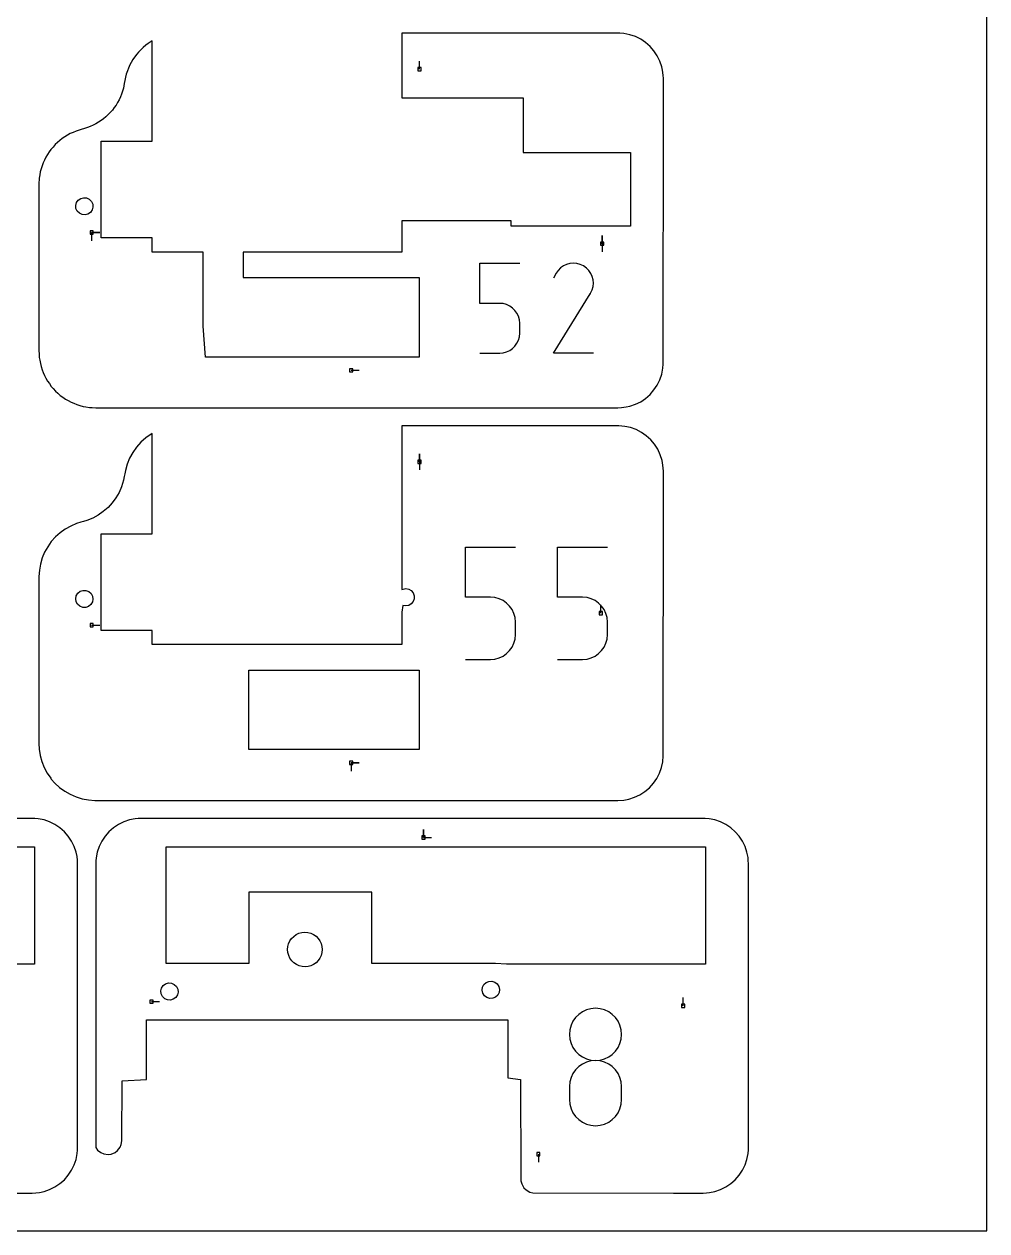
# Model space of a CAD drawing. Extents: x 0 to 400, y 0 to 400.
# Drawn here: x 230.4 to 400, y 0 to 212.6 of the extents above; entities that cross this region are included whole.
import ezdxf

# ---------------------------------------------------------------- set-up
doc = ezdxf.new("R2010")
doc.units = 0

msp = doc.modelspace()

# ---------------------------------------------------------------- linework, layer by layer
at = {"layer": 'annotation', "color": 1}
for p, q in [((300.067966, 204.655639), (300.067966, 206.084389)), ((242.305466, 175.874388), (243.734216, 175.874387)), ((242.305466, 175.874388), (243.734216, 175.874387)), ((243.734216, 175.874387), (242.305466, 175.874388)), ((242.305466, 175.874388), (242.305466, 174.445638)), ((332.255614, 173.92189), (332.255614, 175.35064)), ((332.255614, 173.92189), (332.255614, 175.35064)), ((332.255614, 175.35064), (332.255614, 173.92189)), ((332.255614, 173.92189), (332.255614, 172.49314)), ((310.667899, 163.413506), (310.667899, 170.468008)), ((310.667899, 170.468008), (317.703525, 170.468008)), ((325.969517, 170.25659), (325.423336, 170.004857)), ((326.548804, 170.412003), (325.969517, 170.25659)), ((327.147821, 170.467622), (326.548804, 170.412003)), ((327.753192, 170.41997), (327.147821, 170.467622)), ((328.351539, 170.265573), (327.753192, 170.41997)), ((328.929485, 170.000957), (328.351539, 170.265573)), ((324.117204, 168.706489), (323.655249, 167.82033)), ((324.483803, 169.226331), (324.117204, 168.706489)), ((324.923639, 169.660279), (324.483803, 169.226331)), ((325.423336, 170.004857), (324.923639, 169.660279)), ((329.446396, 169.6339), (328.929485, 170.000957)), ((328.929485, 170.000957), (328.929485, 170.000957)), ((329.87859, 169.193434), (329.446396, 169.6339)), ((330.222224, 168.693059), (329.87859, 169.193434)), ((330.473454, 168.146273), (330.222224, 168.693059)), ((330.628438, 167.566577), (330.473454, 168.146273)), ((330.477482, 165.76502), (330.634295, 166.362451)), ((330.683333, 166.96747), (330.628438, 167.566577)), ((330.634295, 166.362451), (330.683333, 166.96747)), ((323.645315, 154.626296), (330.146464, 165.092311)), ((330.146464, 165.092311), (330.154236, 165.101928)), ((330.146464, 165.092311), (330.146464, 165.092311)), ((330.154236, 165.101928), (330.161689, 165.111627)), ((330.161689, 165.111627), (330.168872, 165.121489)), ((330.168872, 165.121489), (330.175834, 165.131597)), ((330.175834, 165.131597), (330.182625, 165.142031)), ((330.182625, 165.142031), (330.189293, 165.152875)), ((330.189293, 165.152875), (330.195887, 165.164209)), ((330.195887, 165.164209), (330.202457, 165.176115)), ((330.202457, 165.176115), (330.209051, 165.188676)), ((330.209051, 165.188676), (330.477482, 165.76502)), ((330.209051, 165.188676), (330.209051, 165.188676)), ((314.185712, 163.413506), (310.667899, 163.413506)), ((314.817353, 163.357044), (314.185712, 163.413506)), ((315.412133, 163.194205), (314.817353, 163.357044)), ((315.960054, 162.93481), (315.412133, 163.194205)), ((316.451115, 162.588677), (315.960054, 162.93481)), ((316.875316, 162.165627), (316.451115, 162.588677)), ((317.222658, 161.675481), (316.875316, 162.165627)), ((317.48314, 161.128057), (317.222658, 161.675481)), ((317.646762, 160.533177), (317.48314, 161.128057)), ((317.703525, 159.90066), (317.646762, 160.533177)), ((317.703525, 158.148211), (317.703525, 159.90066)), ((317.703525, 159.90066), (317.703525, 159.90066)), ((317.483025, 156.919686), (317.646729, 157.515388)), ((317.646729, 157.515388), (317.703525, 158.148211)), ((315.959612, 155.107439), (316.450706, 155.454982)), ((316.450706, 155.454982), (316.874989, 155.879516)), ((316.874989, 155.879516), (317.222437, 156.371073)), ((317.222437, 156.371073), (317.483025, 156.919686)), ((310.667899, 154.626424), (314.185712, 154.626424)), ((314.185712, 154.626424), (314.817091, 154.683193)), ((314.185712, 154.626424), (314.185712, 154.626424)), ((314.817091, 154.683193), (315.411733, 154.846854)), ((315.411733, 154.846854), (315.959612, 155.107439)), ((330.680941, 154.626296), (323.645315, 154.626296)), ((288.01749, 151.617511), (289.44624, 151.61751)), ((300.067967, 135.480634), (300.067967, 136.909384)), ((300.067967, 135.480634), (300.067967, 136.909384)), ((300.067967, 136.909384), (300.067967, 135.480634)), ((300.067967, 135.480634), (300.067966, 134.051884)), ((308.167117, 111.644292), (308.167117, 120.462419)), ((308.167117, 120.462419), (316.96165, 120.462419)), ((324.387392, 111.644292), (324.387392, 120.462419)), ((324.387392, 120.462419), (333.181925, 120.462419)), ((296.972385, 116.268085), (296.972386, 116.117447)), ((312.564384, 111.644292), (308.167117, 111.644292)), ((313.353934, 111.573715), (312.564384, 111.644292)), ((314.09741, 111.370166), (313.353934, 111.573715)), ((314.782311, 111.045921), (314.09741, 111.370166)), ((315.396137, 110.613255), (314.782311, 111.045921)), ((315.926389, 110.084443), (315.396137, 110.613255)), ((328.784659, 111.644292), (324.387392, 111.644292)), ((329.574209, 111.573715), (328.784659, 111.644292)), ((330.317685, 111.370166), (329.574209, 111.573715)), ((331.002586, 111.045921), (330.317685, 111.370166)), ((331.616412, 110.613255), (331.002586, 111.045921)), ((332.146664, 110.084443), (331.616412, 110.613255)), ((316.360566, 109.47176), (315.926389, 110.084443)), ((316.686168, 108.787481), (316.360566, 109.47176)), ((316.890696, 108.043881), (316.686168, 108.787481)), ((332.017489, 108.842507), (332.017489, 110.271257)), ((332.580841, 109.47176), (332.146664, 110.084443)), ((332.906443, 108.787481), (332.580841, 109.47176)), ((333.110971, 108.043881), (332.906443, 108.787481)), ((242.305466, 106.699382), (243.734216, 106.699382)), ((316.96165, 107.253235), (316.890696, 108.043881)), ((316.96165, 105.062673), (316.96165, 107.253235)), ((316.96165, 107.253235), (316.96165, 107.253235)), ((333.181925, 107.253235), (333.110971, 108.043881)), ((333.181925, 105.062673), (333.181925, 107.253235)), ((333.181925, 107.253235), (333.181925, 107.253235)), ((316.686025, 103.527017), (316.890655, 104.271644)), ((316.890655, 104.271644), (316.96165, 105.062673)), ((332.9063, 103.527017), (333.11093, 104.271644)), ((333.11093, 104.271644), (333.181925, 105.062673)), ((315.395626, 101.696137), (315.92598, 102.226804)), ((315.92598, 102.226804), (316.36029, 102.84125)), ((316.36029, 102.84125), (316.686025, 103.527017)), ((331.615901, 101.696137), (332.146255, 102.226804)), ((332.146255, 102.226804), (332.580565, 102.84125)), ((332.580565, 102.84125), (332.9063, 103.527017)), ((308.167117, 100.66044), (312.564384, 100.66044)), ((312.564384, 100.66044), (313.353607, 100.7314)), ((312.564384, 100.66044), (312.564384, 100.66044)), ((313.353607, 100.7314), (314.096909, 100.935976)), ((314.096909, 100.935976), (314.781759, 101.261708)), ((314.781759, 101.261708), (315.395626, 101.696137)), ((324.387392, 100.66044), (328.784659, 100.66044)), ((328.784659, 100.66044), (329.573882, 100.7314)), ((328.784659, 100.66044), (328.784659, 100.66044)), ((329.573882, 100.7314), (330.317184, 100.935976)), ((330.317184, 100.935976), (331.002034, 101.261708)), ((331.002034, 101.261708), (331.615901, 101.696137)), ((288.01749, 82.442505), (289.44624, 82.442505)), ((288.01749, 82.442505), (289.44624, 82.442505)), ((289.44624, 82.442505), (288.01749, 82.442505)), ((288.01749, 82.442505), (288.01749, 81.013755)), ((300.755609, 69.3012), (300.755609, 70.729949)), ((300.755609, 69.3012), (300.755609, 70.729949)), ((300.755609, 70.729949), (300.755609, 69.3012)), ((300.755609, 69.3012), (302.184359, 69.301199)), ((346.517481, 39.667503), (346.517481, 41.096252)), ((252.850611, 40.381878), (254.279361, 40.381877)), ((328.746073, 38.582439), (328.104346, 38.128717)), ((329.462106, 38.922811), (328.746073, 38.582439)), ((330.239376, 39.13668), (329.462106, 38.922811)), ((331.064815, 39.210893), (330.239376, 39.13668)), ((331.890255, 39.13668), (331.064815, 39.210893)), ((331.064815, 39.210893), (331.064815, 39.210893)), ((332.667525, 38.922811), (331.890255, 39.13668)), ((333.383558, 38.582439), (332.667525, 38.922811)), ((334.025285, 38.128717), (333.383558, 38.582439)), ((326.755677, 36.218991), (326.541852, 35.443408)), ((327.09608, 36.93384), (326.755677, 36.218991)), ((327.549992, 37.5748), (327.09608, 36.93384)), ((328.104346, 38.128717), (327.549992, 37.5748)), ((334.579639, 37.5748), (334.025285, 38.128717)), ((335.033551, 36.93384), (334.579639, 37.5748)), ((335.373954, 36.218991), (335.033551, 36.93384)), ((335.587778, 35.443408), (335.373954, 36.218991)), ((326.541852, 35.443408), (326.467673, 34.620243)), ((326.467673, 34.620243), (326.467673, 34.620243)), ((326.467673, 34.620243), (326.541895, 33.793213)), ((335.587736, 33.793213), (335.661957, 34.620243)), ((335.661957, 34.620243), (335.587778, 35.443408)), ((335.661957, 34.620243), (335.661957, 34.620243)), ((326.541895, 33.793213), (326.755827, 33.01462)), ((326.755827, 33.01462), (327.096368, 32.29751)), ((327.096368, 32.29751), (327.550419, 31.654929)), ((334.579211, 31.654929), (335.033262, 32.29751)), ((335.033262, 32.29751), (335.373804, 33.01462)), ((335.373804, 33.01462), (335.587736, 33.793213)), ((327.550419, 31.654929), (328.10488, 31.099925)), ((328.10488, 31.099925), (328.74665, 30.645545)), ((328.74665, 30.645545), (329.46263, 30.304834)), ((330.239376, 29.942381), (329.462106, 29.728399)), ((329.46263, 30.304834), (330.239718, 30.09084)), ((331.064815, 30.016609), (330.239376, 29.942381)), ((330.239718, 30.09084), (331.064815, 30.016609)), ((331.064815, 30.016609), (331.889913, 30.09084)), ((331.890255, 29.942423), (331.064815, 30.016609)), ((331.064815, 30.016609), (331.064815, 30.016609)), ((331.064815, 30.016609), (331.064815, 30.016609)), ((331.889913, 30.09084), (332.667001, 30.304834)), ((332.667525, 29.728549), (331.890255, 29.942423)), ((332.667001, 30.304834), (333.382981, 30.645545)), ((333.382981, 30.645545), (334.024751, 31.099925)), ((334.024751, 31.099925), (334.579211, 31.654929)), ((327.09608, 27.736094), (326.755677, 27.01921)), ((327.549992, 28.378512), (327.09608, 27.736094)), ((328.104346, 28.933407), (327.549992, 28.378512)), ((328.746073, 29.387722), (328.104346, 28.933407)), ((329.462106, 29.728399), (328.746073, 29.387722)), ((333.383558, 29.388011), (332.667525, 29.728549)), ((334.025285, 28.933835), (333.383558, 29.388011)), ((334.579639, 28.379046), (334.025285, 28.933835)), ((335.033551, 27.736671), (334.579639, 28.379046)), ((335.373954, 27.019733), (335.033551, 27.736671)), ((326.541852, 26.240918), (326.467673, 25.414274)), ((326.755677, 27.01921), (326.541852, 26.240918)), ((335.587778, 26.241259), (335.373954, 27.019733)), ((335.661957, 25.414274), (335.587778, 26.241259)), ((326.467673, 25.414274), (326.467673, 23.124142)), ((335.661957, 23.124142), (335.661957, 25.414274)), ((335.661957, 25.414274), (335.661957, 25.414274)), ((326.467673, 23.124142), (326.467673, 23.124142)), ((326.467673, 23.124142), (326.541895, 22.297558)), ((326.541895, 22.297558), (326.755827, 21.520158)), ((326.755827, 21.520158), (327.096368, 20.804775)), ((335.033262, 20.804775), (335.373804, 21.520158)), ((335.373804, 21.520158), (335.587736, 22.297558)), ((335.587736, 22.297558), (335.661957, 23.124142)), ((327.096368, 20.804775), (327.550419, 20.164242)), ((327.550419, 20.164242), (328.10488, 19.611393)), ((328.10488, 19.611393), (328.74665, 19.159061)), ((328.74665, 19.159061), (329.46263, 18.820078)), ((332.667001, 18.820078), (333.382981, 19.159061)), ((333.382981, 19.159061), (334.024751, 19.611393)), ((334.024751, 19.611393), (334.579211, 20.164242)), ((334.579211, 20.164242), (335.033262, 20.804775)), ((329.46263, 18.820078), (330.239718, 18.607277)), ((330.239718, 18.607277), (331.064815, 18.533491)), ((331.064815, 18.533491), (331.889913, 18.607277)), ((331.064815, 18.533491), (331.064815, 18.533491)), ((331.889913, 18.607277), (332.667001, 18.820078)), ((320.994739, 13.505626), (320.994739, 12.076876))]:
    msp.add_line(p, q, dxfattribs=at)
at = {"layer": 'boundary', "color": 5}
for p, q in [((310.113399, 211.017515), (296.972341, 211.017515)), ((296.972341, 211.017515), (296.972341, 209.64755)), ((323.832716, 211.017515), (310.113399, 211.017515)), ((335.323879, 210.997434), (323.832716, 211.017515)), ((336.061702, 210.949075), (335.323879, 210.997434)), ((337.088042, 210.744924), (336.061702, 210.949075)), ((338.078964, 210.408553), (337.088042, 210.744924)), ((251.384305, 208.483819), (251.004488, 208.14581)), ((251.851726, 208.890356), (251.384305, 208.483819)), ((252.268216, 209.181986), (251.851726, 208.890356)), ((252.972343, 209.651546), (252.268216, 209.181986)), ((252.972343, 207.836202), (252.972343, 209.651546)), ((296.972341, 209.64755), (296.972341, 200.471814)), ((339.01749, 209.945721), (338.078964, 210.408553)), ((339.887586, 209.364346), (339.01749, 209.945721)), ((340.674342, 208.674371), (339.887586, 209.364346)), ((341.364319, 207.887607), (340.674342, 208.674371)), ((249.587636, 206.395213), (249.27738, 205.859027)), ((249.879265, 206.811703), (249.587636, 206.395213)), ((250.246572, 207.310546), (249.879265, 206.811703)), ((250.584582, 207.690364), (250.246572, 207.310546)), ((251.004488, 208.14581), (250.584582, 207.690364)), ((252.972342, 191.958442), (252.972343, 207.836202)), ((341.945691, 207.017517), (341.364319, 207.887607)), ((342.408526, 206.078984), (341.945691, 207.017517)), ((248.598912, 204.37194), (248.413301, 203.780921)), ((248.786632, 204.844459), (248.598912, 204.37194)), ((249.036075, 205.411498), (248.786632, 204.844459)), ((249.27738, 205.859027), (249.036075, 205.411498)), ((342.744897, 205.088068), (342.408526, 206.078984)), ((342.864697, 204.485784), (342.744897, 205.088068)), ((342.977324, 203.630286), (342.864697, 204.485784)), ((248.061022, 202.134213), (247.904206, 201.333893)), ((248.162179, 202.681968), (248.061022, 202.134213)), ((248.281707, 203.289806), (248.162179, 202.681968)), ((248.413301, 203.780921), (248.281707, 203.289806)), ((343.017488, 203.017516), (342.977324, 203.630286)), ((343.017488, 199.349852), (343.017488, 203.017516)), ((247.579032, 200.292953), (247.363908, 199.797078)), ((247.743831, 200.817704), (247.579032, 200.292953)), ((247.904206, 201.333893), (247.743831, 200.817704)), ((296.972341, 200.471814), (296.972341, 199.597211)), ((246.283121, 197.909589), (245.957001, 197.466681)), ((246.599602, 198.347778), (246.283121, 197.909589)), ((246.87507, 198.823845), (246.599602, 198.347778)), ((247.142432, 199.293619), (246.87507, 198.823845)), ((247.363908, 199.797078), (247.142432, 199.293619)), ((296.972341, 199.597211), (316.699503, 199.597211)), ((316.699503, 199.597211), (318.335568, 199.597211)), ((318.335568, 199.597211), (318.335568, 190.017515)), ((342.997406, 152.711127), (343.017488, 199.349852)), ((243.964552, 195.625231), (243.512383, 195.312077)), ((244.404152, 195.939749), (243.964552, 195.625231)), ((244.819164, 196.300704), (244.404152, 195.939749)), ((245.222271, 196.66081), (244.819164, 196.300704)), ((245.595095, 197.06519), (245.222271, 196.66081)), ((245.957001, 197.466681), (245.595095, 197.06519)), ((239.049486, 193.539191), (238.541634, 193.319231)), ((239.556685, 193.758869), (239.049486, 193.539191)), ((240.481998, 194.043129), (239.556685, 193.758869)), ((241.034178, 194.207492), (240.481998, 194.043129)), ((241.551078, 194.365556), (241.034178, 194.207492)), ((242.060741, 194.572353), (241.551078, 194.365556)), ((242.557572, 194.785257), (242.060741, 194.572353)), ((243.041417, 195.046818), (242.557572, 194.785257)), ((243.512383, 195.312077), (243.041417, 195.046818)), ((235.871276, 191.37193), (235.507075, 190.956159)), ((236.279693, 191.745413), (235.871276, 191.37193)), ((236.687587, 192.118416), (236.279693, 191.745413)), ((237.134756, 192.444505), (236.687587, 192.118416)), ((237.581352, 192.770175), (237.134756, 192.444505)), ((238.061802, 193.044879), (237.581352, 192.770175)), ((238.541634, 193.319231), (238.061802, 193.044879)), ((243.972341, 186.534873), (243.972341, 191.958442)), ((243.972341, 191.958442), (246.28209, 191.958442)), ((246.28209, 191.958442), (252.972342, 191.958442)), ((234.509891, 189.632363), (234.245857, 189.146776)), ((234.826351, 190.086399), (234.509891, 189.632363)), ((235.142405, 190.539853), (234.826351, 190.086399)), ((235.507075, 190.956159), (235.142405, 190.539853)), ((318.335568, 190.017515), (318.997994, 190.017515)), ((318.997994, 190.017515), (337.224292, 190.017515)), ((337.224292, 190.017515), (337.224292, 178.333225)), ((233.412651, 187.104646), (233.26147, 186.572255)), ((233.563638, 187.636353), (233.412651, 187.104646)), ((233.772695, 188.148788), (233.563638, 187.636353)), ((233.981484, 188.660566), (233.772695, 188.148788)), ((234.245857, 189.146776), (233.981484, 188.660566)), ((233.078674, 185.481295), (233.018267, 184.424069)), ((233.170131, 186.027126), (233.078674, 185.481295)), ((233.26147, 186.572255), (233.170131, 186.027126)), ((243.972341, 183.776318), (243.972341, 186.534873)), ((233.018267, 184.424069), (233.017492, 181.404764)), ((243.972341, 174.958441), (243.972341, 183.776318)), ((233.017492, 181.404764), (233.017492, 165.766691)), ((314.749908, 177.95844), (296.972341, 177.95844)), ((296.972341, 177.95844), (296.972341, 172.458439)), ((315.605993, 177.95844), (314.749908, 177.95844)), ((316.224284, 177.925442), (315.605993, 177.95844)), ((316.224284, 177.017515), (316.224284, 177.925442)), ((317.866378, 177.017515), (316.224284, 177.017515)), ((333.119053, 177.017515), (317.866378, 177.017515)), ((337.224292, 177.017515), (333.119053, 177.017515)), ((337.224292, 178.333225), (337.224292, 177.017515)), ((246.344307, 174.958441), (243.972341, 174.958441)), ((252.972343, 174.958441), (246.344307, 174.958441)), ((252.972343, 172.458439), (252.972343, 174.958441)), ((259.340242, 172.458439), (252.972343, 172.458439)), ((261.972341, 172.458439), (259.340242, 172.458439)), ((261.972341, 159.368865), (261.972341, 172.458439)), ((277.161096, 172.458439), (268.972342, 172.458439)), ((268.972342, 172.458439), (268.972343, 169.274489)), ((296.254129, 172.458439), (277.161096, 172.458439)), ((296.972341, 172.458439), (296.254129, 172.458439)), ((268.972343, 169.274489), (268.972342, 167.95844)), ((268.972342, 167.95844), (269.845113, 167.95844)), ((269.845113, 167.95844), (270.561032, 167.95844)), ((270.561032, 167.95844), (273.71316, 167.95844)), ((273.71316, 167.95844), (293.136238, 167.95844)), ((293.136238, 167.95844), (295.171849, 167.95844)), ((295.171849, 167.95844), (299.972343, 167.95844)), ((299.972343, 167.95844), (299.972343, 164.511842)), ((233.017492, 165.766691), (233.017492, 155.017513)), ((299.972343, 164.511842), (299.972343, 153.958437)), ((262.354025, 153.958437), (261.972341, 159.368865)), ((233.017492, 155.017513), (233.046879, 154.494242)), ((233.046879, 154.494242), (233.08037, 153.897871)), ((233.08037, 153.897871), (233.168161, 153.381179)), ((233.168161, 153.381179), (233.268216, 152.792305)), ((269.336202, 153.958437), (262.354025, 153.958437)), ((270.561032, 153.958437), (269.336202, 153.958437)), ((277.048169, 153.958437), (270.561032, 153.958437)), ((293.136238, 153.958437), (277.048169, 153.958437)), ((295.171849, 153.958437), (293.136238, 153.958437)), ((299.972343, 153.958437), (295.171849, 153.958437)), ((233.268216, 152.792305), (233.413305, 152.288692)), ((233.413305, 152.288692), (233.578662, 151.714724)), ((233.578662, 151.714724), (233.779223, 151.230522)), ((233.779223, 151.230522), (234.007803, 150.678677)), ((342.744897, 150.946963), (342.949045, 151.973305)), ((342.949045, 151.973305), (342.997406, 152.711127)), ((234.007803, 150.678677), (234.26132, 150.219975)), ((234.26132, 150.219975), (234.550254, 149.697194)), ((234.550254, 149.697194), (234.853532, 149.26976)), ((234.853532, 149.26976), (235.199178, 148.782615)), ((341.364319, 148.147424), (341.945691, 149.017514)), ((341.945691, 149.017514), (342.408526, 149.956044)), ((342.408526, 149.956044), (342.744897, 150.946963)), ((235.199178, 148.782615), (235.548407, 148.391827)), ((235.548407, 148.391827), (235.946423, 147.946447)), ((235.946423, 147.946447), (236.337213, 147.597216)), ((236.337213, 147.597216), (236.782597, 147.199199)), ((236.782597, 147.199199), (237.21003, 146.895919)), ((237.21003, 146.895919), (237.697176, 146.550272)), ((339.887586, 146.670682), (340.674342, 147.36066)), ((340.674342, 147.36066), (341.364319, 148.147424)), ((237.697176, 146.550272), (238.155878, 146.296755)), ((238.155878, 146.296755), (238.67866, 146.007823)), ((238.67866, 146.007823), (239.162859, 145.807261)), ((239.162859, 145.807261), (239.7147, 145.57868)), ((239.7147, 145.57868), (240.218315, 145.433591)), ((240.218315, 145.433591), (240.792284, 145.268234)), ((240.792284, 145.268234), (241.308976, 145.180443)), ((241.308976, 145.180443), (241.897849, 145.080388)), ((241.897849, 145.080388), (242.421121, 145.051002)), ((242.421121, 145.051002), (243.017494, 145.01751)), ((243.017494, 145.01751), (257.038159, 145.01751)), ((257.038159, 145.01751), (283.626089, 145.01751)), ((283.626089, 145.01751), (295.037598, 145.01751)), ((295.037598, 145.01751), (325.350942, 145.01751)), ((325.350942, 145.01751), (335.017495, 145.01751)), ((335.017495, 145.01751), (335.630263, 145.057674)), ((335.630263, 145.057674), (336.485759, 145.170303)), ((336.485759, 145.170303), (337.088042, 145.290104)), ((337.088042, 145.290104), (338.078963, 145.626479)), ((338.078963, 145.626479), (339.01749, 146.089308)), ((339.01749, 146.089308), (339.887586, 146.670682)), ((252.972343, 140.476541), (251.82806, 139.696797)), ((252.972343, 136.133611), (252.972343, 140.476541)), ((328.410293, 141.84251), (296.972341, 141.84251)), ((296.972341, 141.84251), (296.972341, 138.565082)), ((332.050108, 141.84251), (328.410293, 141.84251)), ((335.180066, 141.831855), (332.050108, 141.84251)), ((336.221491, 141.742286), (335.180066, 141.831855)), ((337.242317, 141.51755), (336.221491, 141.742286)), ((338.225081, 141.16149), (337.242317, 141.51755)), ((339.152954, 140.680202), (338.225081, 141.16149)), ((340.010075, 140.081919), (339.152954, 140.680202)), ((250.966931, 138.933789), (250.1992, 138.076886)), ((251.82806, 139.696797), (250.966931, 138.933789)), ((296.972341, 138.565082), (296.972341, 135.808163)), ((340.781763, 139.376876), (340.010075, 140.081919)), ((341.454832, 138.577139), (340.781763, 139.376876)), ((342.017749, 137.696393), (341.454832, 138.577139)), ((248.983254, 136.127952), (248.551145, 135.061756)), ((249.535041, 137.137455), (248.983254, 136.127952)), ((250.1992, 138.076886), (249.535041, 137.137455)), ((252.972343, 122.783437), (252.972343, 136.133611)), ((342.460895, 136.749705), (342.017749, 137.696393)), ((342.776681, 135.753274), (342.460895, 136.749705)), ((248.244435, 133.953014), (248.143464, 133.39882)), ((248.551145, 135.061756), (248.244435, 133.953014)), ((296.972341, 135.808163), (296.972341, 127.791175)), ((342.949045, 134.886721), (342.776681, 135.753274)), ((343.017488, 133.842511), (342.949045, 134.886721)), ((247.919597, 132.240011), (247.573092, 131.102034)), ((248.049256, 132.899371), (247.919597, 132.240011)), ((248.143464, 133.39882), (248.049256, 132.899371)), ((343.006833, 83.679935), (343.017488, 132.869458)), ((343.017488, 132.869458), (343.017488, 133.842511)), ((247.130974, 130.095856), (246.581109, 129.144273)), ((247.573092, 131.102034), (247.130974, 130.095856)), ((245.930145, 128.258779), (245.185938, 127.450073)), ((246.581109, 129.144273), (245.930145, 128.258779)), ((296.972341, 127.791175), (296.972341, 113.014461)), ((242.488733, 125.577024), (241.471024, 125.162179)), ((243.454771, 126.101047), (242.488733, 125.577024)), ((244.357476, 126.72792), (243.454771, 126.101047)), ((245.185938, 127.450073), (244.357476, 126.72792)), ((237.662283, 123.641443), (236.762912, 122.99834)), ((238.627181, 124.181278), (237.662283, 123.641443)), ((239.645802, 124.611241), (238.627181, 124.181278)), ((240.372017, 124.834337), (239.645802, 124.611241)), ((240.87071, 124.984319), (240.372017, 124.834337)), ((241.471024, 125.162179), (240.87071, 124.984319)), ((235.203833, 121.434974), (234.563199, 120.533839)), ((235.940073, 122.259838), (235.203833, 121.434974)), ((236.762912, 122.99834), (235.940073, 122.259838)), ((243.972341, 117.844271), (243.972341, 122.783437)), ((243.972341, 122.783437), (247.347114, 122.783437)), ((247.347114, 122.783437), (252.972343, 122.783437)), ((234.026017, 119.567462), (233.598853, 118.547667)), ((234.563199, 120.533839), (234.026017, 119.567462)), ((233.286936, 117.486931), (233.09408, 116.398235)), ((233.598853, 118.547667), (233.286936, 117.486931)), ((243.972341, 113.813749), (243.972341, 117.844271)), ((233.018911, 115.288405), (233.017492, 109.755166)), ((233.09408, 116.398235), (233.018911, 115.288405)), ((243.972341, 105.783436), (243.972341, 113.813749)), ((296.972341, 113.014461), (297.629904, 113.163513)), ((297.629904, 113.163513), (298.151487, 113.071543)), ((298.151487, 113.071543), (298.610155, 112.80673)), ((298.610155, 112.80673), (298.950594, 112.401013)), ((298.950594, 110.876013), (298.610155, 110.470295)), ((298.950594, 112.401013), (299.131737, 111.903326)), ((299.131738, 111.373699), (298.950594, 110.876013)), ((299.131737, 111.903326), (299.131738, 111.373699)), ((233.017492, 109.755166), (233.017492, 105.541667)), ((297.108321, 110.205481), (296.972341, 109.006993)), ((296.972341, 109.006993), (296.972341, 107.952157)), ((297.629904, 110.113513), (297.108321, 110.205481)), ((298.151487, 110.205481), (297.629904, 110.113513)), ((298.610155, 110.470295), (298.151487, 110.205481)), ((296.972341, 107.952157), (296.972341, 103.283434)), ((233.017492, 105.541667), (233.017492, 85.842508)), ((247.399426, 105.783436), (243.972341, 105.783436)), ((252.972343, 105.783436), (247.399426, 105.783436)), ((252.972343, 103.897082), (252.972343, 105.783436)), ((252.972343, 103.283434), (252.972343, 103.897082)), ((260.914982, 103.283434), (252.972343, 103.283434)), ((262.912217, 103.283434), (260.914982, 103.283434)), ((269.089827, 103.283434), (262.912217, 103.283434)), ((271.439515, 103.283434), (269.089827, 103.283434)), ((295.254129, 103.283434), (271.439515, 103.283434)), ((296.972341, 103.283434), (295.254129, 103.283434)), ((233.017492, 85.842508), (233.071346, 84.883552)), ((233.071346, 84.883552), (233.241257, 83.775965)), ((233.241257, 83.775965), (233.534108, 82.694368)), ((342.917262, 82.638511), (343.006833, 83.679935)), ((233.534108, 82.694368), (233.946214, 81.652361)), ((233.946214, 81.652361), (234.472404, 80.663046)), ((342.336468, 80.634921), (342.692528, 81.617683)), ((342.692528, 81.617683), (342.917262, 82.638511)), ((234.472404, 80.663046), (235.106048, 79.738865)), ((235.106048, 79.738865), (235.199179, 79.607609)), ((235.199179, 79.607609), (235.839182, 78.891444)), ((235.839182, 78.891444), (236.662593, 78.131435)), ((340.551853, 78.078233), (341.256897, 78.849929)), ((341.256897, 78.849929), (341.855178, 79.707046)), ((341.855178, 79.707046), (342.336468, 80.634921)), ((236.662593, 78.131435), (237.56592, 77.468397)), ((237.56592, 77.468397), (238.537802, 76.910668)), ((238.537802, 76.910668), (239.566013, 76.465263)), ((337.924688, 76.399104), (338.871373, 76.842245)), ((338.871373, 76.842245), (339.752122, 77.405164)), ((339.752122, 77.405164), (340.551853, 78.078233)), ((239.566013, 76.465263), (240.637635, 76.137782)), ((240.637635, 76.137782), (241.739184, 75.932341)), ((241.739184, 75.932341), (242.856808, 75.851529)), ((242.856808, 75.851529), (268.712045, 75.842505)), ((268.712045, 75.842505), (275.875857, 75.842505)), ((275.875857, 75.842505), (291.349355, 75.842505)), ((291.349355, 75.842505), (332.452902, 75.842505)), ((332.452902, 75.842505), (335.017495, 75.842505)), ((335.017495, 75.842505), (336.061702, 75.910948)), ((336.061702, 75.910948), (336.928253, 76.083315)), ((336.928253, 76.083315), (337.924688, 76.399104)), ((232.271849, 72.639364), (222.904476, 72.667505)), ((232.886701, 72.599065), (232.271849, 72.639364)), ((233.91304, 72.394914), (232.886701, 72.599065)), ((234.903962, 72.058543), (233.91304, 72.394914)), ((248.946934, 72.394914), (247.956018, 72.058543)), ((249.973273, 72.599065), (248.946934, 72.394914)), ((250.49125, 72.633014), (249.973273, 72.599065)), ((251.017489, 72.667505), (250.49125, 72.633014)), ((256.566271, 72.667505), (251.017489, 72.667505)), ((260.287484, 72.667505), (256.566271, 72.667505)), ((285.837484, 72.667505), (260.287484, 72.667505)), ((298.527487, 72.667505), (285.837484, 72.667505)), ((302.230902, 72.667505), (298.527487, 72.667505)), ((326.712601, 72.667505), (302.230902, 72.667505)), ((342.120792, 72.667505), (326.712601, 72.667505)), ((350.39682, 72.642643), (342.120792, 72.667505)), ((351.061695, 72.599065), (350.39682, 72.642643)), ((352.088034, 72.394914), (351.061695, 72.599065)), ((353.078956, 72.058543), (352.088034, 72.394914)), ((235.842489, 71.595711), (234.903962, 72.058543)), ((236.712585, 71.014335), (235.842489, 71.595711)), ((237.49934, 70.324361), (236.712585, 71.014335)), ((238.189318, 69.537597), (237.49934, 70.324361)), ((245.360634, 70.324361), (244.670663, 69.537597)), ((246.147395, 71.014335), (245.360634, 70.324361)), ((247.017485, 71.595711), (246.147395, 71.014335)), ((247.956018, 72.058543), (247.017485, 71.595711)), ((354.017483, 71.595711), (353.078956, 72.058543)), ((354.887578, 71.014335), (354.017483, 71.595711)), ((355.674334, 70.324361), (354.887578, 71.014335)), ((356.364311, 69.537597), (355.674334, 70.324361)), ((238.77069, 68.667507), (238.189318, 69.537597)), ((239.233525, 67.728974), (238.77069, 68.667507)), ((244.089285, 68.667507), (243.62645, 67.728974)), ((244.670663, 69.537597), (244.089285, 68.667507)), ((356.945683, 68.667507), (356.364311, 69.537597)), ((357.408518, 67.728974), (356.945683, 68.667507)), ((239.569896, 66.738058), (239.233525, 67.728974)), ((239.726369, 65.951401), (239.569896, 66.738058)), ((239.800274, 65.31154), (239.726369, 65.951401)), ((243.290078, 66.738058), (243.08593, 65.711716)), ((243.62645, 67.728974), (243.290078, 66.738058)), ((357.74489, 66.738058), (357.408518, 67.728974)), ((357.930701, 65.803903), (357.74489, 66.738058)), ((239.842487, 64.667506), (239.800274, 65.31154)), ((239.842487, 22.377083), (239.842487, 64.667506)), ((243.051979, 65.193742), (243.017487, 64.667506)), ((243.017487, 64.667506), (243.017487, 15.592412)), ((243.08593, 65.711716), (243.051979, 65.193742)), ((357.980186, 65.236507), (357.930701, 65.803903)), ((358.017481, 64.667506), (357.980186, 65.236507)), ((358.017481, 21.47888), (358.017481, 64.667506)), ((251.96361, 26.667504), (251.96361, 37.197381)), ((251.96361, 37.197381), (257.223144, 37.197381)), ((257.223144, 37.197381), (311.75438, 37.197381)), ((311.75438, 37.197381), (314.642877, 37.197381)), ((314.642877, 37.197381), (315.593611, 37.197381)), ((315.593611, 37.197381), (315.593611, 26.936127)), ((247.643298, 15.86193), (247.652506, 26.443302)), ((247.652506, 26.443302), (251.96361, 26.667504)), ((315.593611, 26.936127), (317.8403, 26.667504)), ((317.8403, 26.667504), (317.899114, 9.53421)), ((239.814345, 14.238147), (239.842487, 22.377083)), ((357.992617, 14.288169), (358.017481, 21.47888)), ((243.017487, 15.592412), (243.017487, 14.667501)), ((247.323438, 14.728356), (247.531767, 15.22352)), ((247.531767, 15.22352), (247.643298, 15.86193)), ((239.569896, 12.596953), (239.774044, 13.623295)), ((239.774044, 13.623295), (239.814345, 14.238147)), ((243.017487, 14.667501), (243.350155, 14.245699)), ((243.350155, 14.245699), (243.943527, 13.779914)), ((243.943527, 13.779914), (244.44158, 13.578603)), ((244.44158, 13.578603), (245.187843, 13.468393)), ((245.187843, 13.468393), (245.720168, 13.540574)), ((245.720168, 13.540574), (246.422851, 13.814953)), ((246.422851, 13.814953), (246.84932, 14.141624)), ((246.84932, 14.141624), (247.323438, 14.728356)), ((357.74489, 12.596953), (357.949038, 13.623295)), ((357.949038, 13.623295), (357.992617, 14.288169)), ((238.189318, 9.797414), (238.77069, 10.667504)), ((238.77069, 10.667504), (239.233525, 11.606034)), ((239.233525, 11.606034), (239.569896, 12.596953)), ((356.364311, 9.797414), (356.945683, 10.667504)), ((356.945683, 10.667504), (357.408518, 11.606034)), ((357.408518, 11.606034), (357.74489, 12.596953)), ((236.712585, 8.320672), (237.49934, 9.01065)), ((237.49934, 9.01065), (238.189318, 9.797414)), ((317.899114, 9.53421), (317.929935, 8.787756)), ((317.929935, 8.787756), (318.070868, 8.261784)), ((354.887579, 8.320672), (355.674334, 9.01065)), ((355.674334, 9.01065), (356.364311, 9.797414)), ((225.951577, 6.6675), (231.842494, 6.6675)), ((231.842494, 6.6675), (232.486526, 6.709713)), ((232.486526, 6.709713), (233.126385, 6.783619)), ((233.126385, 6.783619), (233.91304, 6.940094)), ((233.91304, 6.940094), (234.903962, 7.276468)), ((234.903962, 7.276468), (235.842489, 7.739297)), ((235.842489, 7.739297), (236.712585, 8.320672)), ((318.070868, 8.261784), (318.450618, 7.604044)), ((318.450618, 7.604044), (318.835652, 7.219005)), ((318.835652, 7.219005), (319.493394, 6.839259)), ((319.493394, 6.839259), (320.019364, 6.698321)), ((320.019364, 6.698321), (344.812891, 6.6675)), ((344.812891, 6.6675), (350.017488, 6.6675)), ((350.017488, 6.6675), (350.586487, 6.704795)), ((350.586487, 6.704795), (351.153881, 6.75428)), ((351.153881, 6.75428), (352.088034, 6.940094)), ((352.088034, 6.940094), (353.078956, 7.276468)), ((353.078956, 7.276468), (354.017483, 7.739297)), ((354.017483, 7.739297), (354.887579, 8.320672))]:
    msp.add_line(p, q, dxfattribs=at)
at = {"layer": 'frame', "color": 5}
for p, q in [((400, 0), (400, 400)), ((0, 0), (400, 0))]:
    msp.add_line(p, q, dxfattribs=at)
at = {"layer": 'hole', "color": 5}
for p, q in [((300.353716, 204.941389), (299.782216, 204.941389)), ((299.782216, 204.941389), (299.782216, 204.369889)), ((299.782216, 204.369889), (300.353716, 204.369889)), ((300.353716, 204.369889), (300.353716, 204.941389)), ((239.504641, 180.656355), (239.643361, 181.165409)), ((239.643361, 181.165409), (239.947828, 181.596317)), ((239.947828, 181.596317), (240.381307, 181.897105)), ((240.381307, 181.897105), (240.891521, 182.031494)), ((240.891521, 182.031494), (241.41693, 181.983275)), ((241.41693, 181.983275), (241.89416, 181.758265)), ((241.89416, 181.758265), (242.265651, 181.383601)), ((242.265651, 181.383601), (242.4866, 180.904474)), ((242.4866, 180.904474), (242.530348, 180.378675)), ((239.548389, 180.130556), (239.504641, 180.656355)), ((239.769336, 179.65143), (239.548389, 180.130556)), ((240.140829, 179.276766), (239.769336, 179.65143)), ((240.618057, 179.051755), (240.140829, 179.276766)), ((241.143467, 179.003536), (240.618057, 179.051755)), ((241.653682, 179.137925), (241.143467, 179.003536)), ((242.087161, 179.438714), (241.653682, 179.137925)), ((242.391627, 179.869622), (242.087161, 179.438714)), ((242.530348, 180.378675), (242.391627, 179.869622)), ((242.591216, 176.160138), (242.019716, 176.160138)), ((242.019716, 176.160138), (242.019716, 175.588638)), ((242.019716, 175.588638), (242.591216, 175.588638)), ((242.591216, 175.588638), (242.591216, 176.160138)), ((332.541364, 174.20764), (331.969864, 174.20764)), ((331.969864, 174.20764), (331.969864, 173.63614)), ((331.969864, 173.63614), (332.541364, 173.63614)), ((332.541364, 173.63614), (332.541364, 174.20764)), ((288.30324, 151.903261), (287.73174, 151.903261)), ((287.73174, 151.903261), (287.73174, 151.331761)), ((287.73174, 151.331761), (288.30324, 151.331761)), ((288.30324, 151.331761), (288.30324, 151.903261)), ((300.353717, 135.766384), (299.782217, 135.766384)), ((299.782217, 135.766384), (299.782217, 135.194884)), ((299.782217, 135.194884), (300.353717, 135.194884)), ((300.353717, 135.194884), (300.353717, 135.766384)), ((240.280012, 112.674865), (240.780177, 112.846748)), ((240.780177, 112.846748), (241.30897, 112.837198)), ((241.30897, 112.837198), (241.802605, 112.647367)), ((239.494902, 111.370008), (239.596126, 111.889108)), ((239.577316, 110.847592), (239.494902, 111.370008)), ((239.833446, 110.38487), (239.577316, 110.847592)), ((239.596126, 111.889108), (239.868797, 112.34228)), ((239.868797, 112.34228), (240.280012, 112.674865)), ((241.802605, 112.647367), (242.201543, 112.30015)), ((242.438863, 110.795912), (242.166192, 110.34274)), ((242.201543, 112.30015), (242.457673, 111.837428)), ((242.540087, 111.315012), (242.438863, 110.795912)), ((242.457673, 111.837428), (242.540087, 111.315012)), ((240.232384, 110.037653), (239.833446, 110.38487)), ((240.726017, 109.847823), (240.232384, 110.037653)), ((241.254809, 109.838272), (240.726017, 109.847823)), ((241.754977, 110.010155), (241.254809, 109.838272)), ((242.166192, 110.34274), (241.754977, 110.010155)), ((332.303239, 109.128257), (331.731739, 109.128257)), ((331.731739, 109.128257), (331.731739, 108.556757)), ((331.731739, 108.556757), (332.303239, 108.556757)), ((332.303239, 108.556757), (332.303239, 109.128257)), ((242.591216, 106.985132), (242.019716, 106.985132)), ((242.019716, 106.985132), (242.019716, 106.413632)), ((242.019716, 106.413632), (242.591216, 106.413632)), ((242.591216, 106.413632), (242.591216, 106.985132)), ((269.972341, 86.428214), (269.972341, 98.783435)), ((269.972341, 98.783435), (272.322029, 98.783435)), ((272.322029, 98.783435), (292.632577, 98.783435)), ((292.632577, 98.783435), (295.936041, 98.783435)), ((295.936041, 98.783435), (299.972343, 98.783435)), ((299.972343, 98.783435), (299.972343, 93.656837)), ((299.972343, 93.656837), (299.972343, 84.783432)), ((269.972341, 84.783432), (269.972341, 86.428214)), ((272.322029, 84.783432), (269.972341, 84.783432)), ((279.105573, 84.783432), (272.322029, 84.783432)), ((292.632577, 84.783432), (279.105573, 84.783432)), ((295.936041, 84.783432), (292.632577, 84.783432)), ((299.972343, 84.783432), (295.936041, 84.783432)), ((288.30324, 82.728255), (287.73174, 82.728255)), ((287.73174, 82.728255), (287.73174, 82.156755)), ((287.73174, 82.156755), (288.30324, 82.156755)), ((288.30324, 82.156755), (288.30324, 82.728255)), ((301.041359, 69.58695), (300.469859, 69.58695)), ((300.469859, 69.58695), (300.469859, 69.01545)), ((300.469859, 69.01545), (301.041359, 69.01545)), ((301.041359, 69.01545), (301.041359, 69.58695)), ((228.225849, 67.634324), (232.233937, 67.634324)), ((232.233937, 67.634324), (232.233937, 65.26748)), ((255.408927, 47.134323), (255.408927, 67.634324)), ((255.408927, 67.634324), (256.089074, 67.634324)), ((256.089074, 67.634324), (261.788739, 67.634324)), ((261.788739, 67.634324), (345.268143, 67.634324)), ((345.268143, 67.634324), (348.579706, 67.634324)), ((348.579706, 67.634324), (350.408931, 67.634324)), ((350.408931, 66.554136), (350.40893, 46.966222)), ((350.408931, 67.634324), (350.408931, 66.554136)), ((232.233937, 65.26748), (232.233937, 46.966222)), ((289.870057, 59.667507), (270.017486, 59.667506)), ((270.017486, 59.667506), (270.017486, 58.615306)), ((291.68949, 59.667506), (289.870057, 59.667507)), ((291.68949, 48.186523), (291.68949, 59.667506)), ((270.017486, 58.615306), (270.017486, 47.134323)), ((277.008084, 50.592467), (277.230699, 51.075059)), ((277.230699, 51.075059), (277.533732, 51.511663)), ((277.533732, 51.511663), (277.907978, 51.889012)), ((277.907978, 51.889012), (278.342062, 52.195642)), ((278.342062, 52.195642), (278.822801, 52.422236)), ((278.822801, 52.422236), (279.33558, 52.561907)), ((279.33558, 52.561907), (279.864825, 52.610414)), ((279.864825, 52.610414), (280.394452, 52.56628)), ((280.394452, 52.56628), (280.908369, 52.43085)), ((280.908369, 52.43085), (281.390961, 52.208235)), ((281.390961, 52.208235), (281.827565, 51.905201)), ((281.827565, 51.905201), (282.204913, 51.530956)), ((282.204913, 51.530956), (282.511544, 51.09687)), ((282.511544, 51.09687), (282.738137, 50.616133)), ((276.828518, 49.548923), (276.872651, 50.07855)), ((276.877024, 49.019678), (276.828518, 49.548923)), ((276.872651, 50.07855), (277.008084, 50.592467)), ((277.016698, 48.506898), (276.877024, 49.019678)), ((282.738137, 50.616133), (282.877809, 50.103352)), ((282.882182, 49.044481), (282.746751, 48.530564)), ((282.877809, 50.103352), (282.926316, 49.574108)), ((282.926316, 49.574108), (282.882182, 49.044481)), ((232.233937, 46.966222), (201.242015, 46.966222)), ((256.635362, 47.134323), (255.408927, 47.134323)), ((270.017486, 47.134323), (256.635362, 47.134323)), ((277.243291, 48.026161), (277.016698, 48.506898)), ((277.549921, 47.592075), (277.243291, 48.026161)), ((277.927271, 47.217829), (277.549921, 47.592075)), ((278.363873, 46.914796), (277.927271, 47.217829)), ((278.846467, 46.692181), (278.363873, 46.914796)), ((281.412772, 46.927388), (280.932035, 46.700795)), ((281.846857, 47.234018), (281.412772, 46.927388)), ((282.221102, 47.611368), (281.846857, 47.234018)), ((282.524137, 48.047972), (282.221102, 47.611368)), ((282.746751, 48.530564), (282.524137, 48.047972)), ((291.68949, 47.134323), (291.68949, 48.186523)), ((313.417599, 47.134323), (291.68949, 47.134323)), ((315.40892, 46.966222), (313.417599, 47.134323)), ((317.238145, 46.966222), (315.40892, 46.966222)), ((350.40893, 46.966222), (317.238145, 46.966222)), ((279.360383, 46.55675), (278.846467, 46.692181)), ((279.89001, 46.512617), (279.360383, 46.55675)), ((280.419254, 46.561123), (279.89001, 46.512617)), ((280.932035, 46.700795), (280.419254, 46.561123)), ((254.500773, 42.262208), (254.624629, 42.775244)), ((254.624629, 42.775244), (254.916492, 43.214977)), ((254.916492, 43.214977), (255.341145, 43.528371)), ((255.341145, 43.528371), (255.847375, 43.677622)), ((255.847375, 43.677622), (256.374126, 43.644733)), ((256.374126, 43.644733), (256.857859, 43.433668)), ((256.857859, 43.433668), (257.24023, 43.069884)), ((257.24023, 43.069884), (257.475125, 42.59726)), ((257.475125, 42.59726), (257.534201, 42.072802)), ((311.111431, 42.38882), (311.177462, 42.91267)), ((311.177462, 42.91267), (311.418679, 43.382345)), ((311.418679, 43.382345), (311.805983, 43.741194)), ((311.805983, 43.741194), (312.292665, 43.945935)), ((312.292665, 43.945935), (312.820023, 43.971874)), ((312.820023, 43.971874), (313.324449, 43.815881)), ((313.324449, 43.815881), (313.745102, 43.496773)), ((313.745102, 43.496773), (314.031245, 43.053036)), ((314.031245, 43.053036), (314.148365, 42.538195)), ((314.148365, 42.538195), (314.082334, 42.014345)), ((253.136361, 40.667628), (252.564861, 40.667628)), ((252.564861, 40.667628), (252.564861, 40.096128)), ((253.136361, 40.096128), (253.136361, 40.667628)), ((254.559849, 41.73775), (254.500773, 42.262208)), ((254.794743, 41.265126), (254.559849, 41.73775)), ((255.177115, 40.901342), (254.794743, 41.265126)), ((255.660846, 40.690278), (255.177115, 40.901342)), ((256.187597, 40.657388), (255.660846, 40.690278)), ((256.693829, 40.80664), (256.187597, 40.657388)), ((257.118482, 41.120033), (256.693829, 40.80664)), ((257.410344, 41.559766), (257.118482, 41.120033)), ((257.534201, 42.072802), (257.410344, 41.559766)), ((311.228553, 41.873979), (311.111431, 42.38882)), ((311.514695, 41.430243), (311.228553, 41.873979)), ((311.935345, 41.111134), (311.514695, 41.430243)), ((312.43977, 40.955141), (311.935345, 41.111134)), ((312.967129, 40.981079), (312.43977, 40.955141)), ((313.45381, 41.185822), (312.967129, 40.981079)), ((313.841118, 41.54467), (313.45381, 41.185822)), ((314.082334, 42.014345), (313.841118, 41.54467)), ((252.564861, 40.096128), (253.136361, 40.096128)), ((346.803231, 39.953253), (346.231731, 39.953253)), ((346.231731, 39.953253), (346.231731, 39.381753)), ((346.231731, 39.381753), (346.803231, 39.381753)), ((346.803231, 39.381753), (346.803231, 39.953253)), ((321.280489, 13.791376), (320.708989, 13.791376)), ((320.708989, 13.791376), (320.708989, 13.219876)), ((320.708989, 13.219876), (321.280489, 13.219876)), ((321.280489, 13.219876), (321.280489, 13.791376))]:
    msp.add_line(p, q, dxfattribs=at)

doc.saveas('drawing.dxf')
